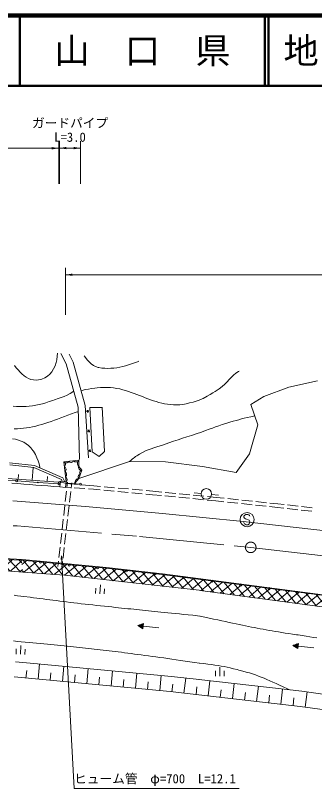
# Model space of a CAD drawing. Units: millimetres, scale not verified. Extents: x 40000 to 680000, y 20000 to 380000.
# Drawn here: x 332366 to 374785, y 270219 to 380000 of the extents above; entities that cross this region are included whole.
import ezdxf
from ezdxf.enums import TextEntityAlignment as Align

# ---------------------------------------------------------------- set-up
doc = ezdxf.new("R2010")
doc.units = ezdxf.units.MM
doc.header["$LTSCALE"] = 1000
doc.linetypes.add('CHAIN', pattern=[18.5, 12, -1.5, 3.5, -1.5])
for name, color, linetype, lineweight in [('M-BGD', 7, 'Continuous', 13), ('M-BMK', 2, 'CHAIN', 13), ('M-STR-HTXT', 7, 'Continuous', 13), ('M-STR-STRC', 7, 'Continuous', 13), ('M-TTL', 2, 'Continuous', 140), ('M-TTL-LINE', 7, 'Continuous', 50)]:
    doc.layers.add(name, color=color, linetype=linetype, lineweight=lineweight)
doc.layers.add('M-TTL-TXT', color=7, linetype='Continuous')
doc.styles.add('ＭＳ ゴシック', font='')
doc.styles.get('ＭＳ ゴシック').set_extended_font_data('MS Gothic')

# ---------------------------------------------------------------- blocks, each defined once
blk = doc.blocks.new('filled_arrow')
at = {"color": 0, "linetype": 'Continuous', "lineweight": -2}
blk.add_solid([(7.5, 1.25), (0, 0), (7.5, -1.25)], dxfattribs=at)
blk = doc.blocks.new('open_arrow')
at = {"color": 0, "linetype": 'Continuous', "lineweight": -2}
blk.add_lwpolyline([(7.5, 1.25), (0, 0), (7.5, -1.25)], dxfattribs=at)

msp = doc.modelspace()

# ---------------------------------------------------------------- hatches: boundary and pattern name
at = {"layer": 'M-BGD'}
h = msp.add_hatch(dxfattribs=at)
h.set_pattern_fill('USER', color=256, style=0, pattern_type=2)
h.set_pattern_definition([(43.1843, (234826, 304852), (-684.347, 729.156), []), (133.1843, (234826, 304852), (-729.156, -684.347), [])])
h.paths.add_polyline_path([(233278, 305877), (269258, 304736), (293244, 303954), (325228, 303023), (333213, 302657), (333392, 300961), (329099, 301293), (272080, 303088), (241834, 304040), (233585, 304288)])
h = msp.add_hatch(dxfattribs=at)
h.set_pattern_fill('USER', color=256, style=0, pattern_type=2)
h.set_pattern_definition([(39.4498, (334315, 301575), (-635.403, 772.181), []), (129.4498, (334315, 301575), (-772.181, -635.403), [])])
h.paths.add_polyline_path([(333213, 302657), (345173, 301495), (353117, 300608), (376908, 297526), (405461, 293527), (406620, 293379), (403630, 292890), (403660, 292706), (402481, 292866), (392539, 293991), (392511, 293743), (387959, 294385), (358587, 298342), (339317, 300502), (333392, 300960)])

# ---------------------------------------------------------------- linework, layer by layer
for p, q in [((338225, 331092), (338302, 331617)), ((338302, 331617), (338316, 332060)), ((338809, 332011), (339577, 330550)), ((340568, 330780), (339983, 331893)), ((342091, 331682), (342283, 331442)), ((337975, 330232), (338132, 330697)), ((338132, 330697), (338225, 331092)), ((339577, 330550), (341280, 324361)), ((342244, 324625), (340568, 330780)), ((342283, 331442), (342553, 331118)), ((342553, 331118), (342828, 330816)), ((342828, 330816), (343115, 330546)), ((343115, 330546), (343416, 330316)), ((348407, 330385), (348825, 330523)), ((348825, 330523), (349245, 330674)), ((349245, 330674), (349667, 330835)), ((349667, 330835), (349842, 330906)), ((332221, 330304), (332486, 329978)), ((332486, 329978), (332750, 329663)), ((332750, 329663), (333017, 329363)), ((333017, 329363), (333291, 329086)), ((337237, 329068), (337528, 329412)), ((337528, 329412), (337774, 329802)), ((337774, 329802), (337975, 330232)), ((343416, 330316), (343735, 330136)), ((343735, 330136), (344078, 330015)), ((344078, 330015), (344200, 329990)), ((344200, 329990), (344629, 329928)), ((344629, 329928), (345055, 329893)), ((345055, 329893), (345478, 329882)), ((345478, 329882), (345899, 329895)), ((345899, 329895), (346319, 329930)), ((346319, 329930), (346737, 329985)), ((346737, 329985), (347155, 330060)), ((347155, 330060), (347572, 330152)), ((347572, 330152), (347989, 330261)), ((347989, 330261), (348407, 330385)), ((363629, 329195), (364012, 329446)), ((364012, 329446), (364082, 329480)), ((333291, 329086), (333577, 328838)), ((333577, 328838), (333877, 328624)), ((333877, 328624), (334197, 328450)), ((334197, 328450), (334540, 328322)), ((334540, 328322), (334910, 328247)), ((334910, 328247), (335311, 328231)), ((335311, 328231), (335627, 328259)), ((335627, 328259), (336096, 328365)), ((336096, 328365), (336521, 328539)), ((336521, 328539), (336901, 328775)), ((336901, 328775), (337237, 329068)), ((362386, 327958), (362687, 328287)), ((362687, 328287), (362984, 328608)), ((362984, 328608), (363292, 328914)), ((363292, 328914), (363629, 329195)), ((343953, 327118), (344444, 327169)), ((344444, 327169), (344922, 327192)), ((344922, 327192), (345389, 327189)), ((345389, 327189), (345844, 327161)), ((345844, 327161), (346289, 327112)), ((361282, 326996), (361700, 327304)), ((361700, 327304), (362062, 327628)), ((362062, 327628), (362386, 327958)), ((367576, 325884), (371137, 327194)), ((371137, 327194), (375196, 328106)), ((339279, 325914), (339689, 326103)), ((339689, 326103), (340129, 326336)), ((340129, 326336), (340631, 326633)), ((340631, 326633), (340651, 326646)), ((341675, 326714), (342238, 326862)), ((342238, 326862), (342704, 326955)), ((342704, 326955), (343138, 327018)), ((343138, 327018), (343603, 327073)), ((343603, 327073), (343953, 327118)), ((346289, 327112), (346725, 327043)), ((346725, 327043), (347152, 326956)), ((347152, 326956), (347571, 326853)), ((347571, 326853), (347984, 326737)), ((347984, 326737), (348391, 326609)), ((348391, 326609), (348792, 326472)), ((348792, 326472), (349190, 326327)), ((349190, 326327), (349583, 326178)), ((349583, 326178), (349975, 326025)), ((359540, 325925), (359973, 326169)), ((359973, 326169), (360347, 326392)), ((360347, 326392), (360714, 326623)), ((360714, 326623), (361127, 326893)), ((361127, 326893), (361282, 326996)), ((336184, 324869), (336670, 325005)), ((336670, 325005), (337168, 325158)), ((337168, 325158), (337678, 325327)), ((337678, 325327), (337919, 325410)), ((337919, 325410), (338425, 325588)), ((338425, 325588), (338869, 325750)), ((338869, 325750), (339279, 325914)), ((349975, 326025), (350364, 325871)), ((350364, 325871), (350753, 325718)), ((350753, 325718), (351142, 325568)), ((351142, 325568), (351532, 325423)), ((351532, 325423), (351923, 325286)), ((351923, 325286), (352317, 325158)), ((352317, 325158), (352714, 325042)), ((352714, 325042), (353115, 324939)), ((356583, 324860), (357061, 324974)), ((357061, 324974), (357068, 324976)), ((357068, 324976), (357573, 325106)), ((357573, 325106), (358010, 325222)), ((358010, 325222), (358443, 325368)), ((358443, 325368), (358934, 325587)), ((358934, 325587), (359018, 325629)), ((358997, 325630), (359540, 325925)), ((365747, 324769), (367576, 325884)), ((332050, 324537), (332505, 324487)), ((332505, 324487), (332958, 324459)), ((332958, 324459), (333410, 324455)), ((333410, 324455), (333863, 324473)), ((333863, 324473), (334317, 324512)), ((334317, 324512), (334775, 324572)), ((334775, 324572), (335238, 324652)), ((335238, 324652), (335707, 324751)), ((335707, 324751), (336184, 324869)), ((341280, 324361), (341454, 316955)), ((342244, 324625), (342705, 317198)), ((342590, 323963), (342606, 323638)), ((342687, 323968), (342704, 323643)), ((342920, 324322), (344643, 324350)), ((342920, 324322), (343242, 318015)), ((345000, 318068), (344641, 324376)), ((353115, 324939), (353522, 324852)), ((353522, 324852), (353935, 324783)), ((353935, 324783), (354354, 324734)), ((354354, 324734), (354781, 324707)), ((354781, 324707), (355217, 324704)), ((355217, 324704), (355661, 324727)), ((355661, 324727), (356117, 324778)), ((356117, 324778), (356583, 324860)), ((366760, 321873), (365747, 324769)), ((338346, 322686), (338821, 322859)), ((338821, 322859), (339307, 323038)), ((339307, 323038), (339806, 323220)), ((339806, 323220), (340319, 323406)), ((340319, 323406), (340847, 323595)), ((340847, 323595), (341294, 323751)), ((342598, 323800), (342396, 323790)), ((334803, 321594), (335232, 321693)), ((335232, 321693), (335662, 321804)), ((335662, 321804), (336095, 321927)), ((336095, 321927), (336533, 322061)), ((336533, 322061), (336975, 322205)), ((336975, 322205), (337424, 322358)), ((337424, 322358), (337880, 322518)), ((337880, 322518), (338346, 322686)), ((365542, 317753), (366760, 321873)), ((332194, 321316), (332639, 321320)), ((332639, 321320), (333078, 321342)), ((333078, 321342), (333513, 321382)), ((333513, 321382), (333945, 321437)), ((333945, 321437), (334374, 321508)), ((334374, 321508), (334803, 321594)), ((342747, 320987), (342571, 320978)), ((342739, 321142), (342755, 320832)), ((342832, 321147), (342848, 320836)), ((331948, 319898), (332370, 319808)), ((332370, 319808), (332777, 319698)), ((332777, 319698), (333168, 319561)), ((333168, 319561), (333543, 319389)), ((333543, 319389), (333899, 319176)), ((333899, 319176), (334235, 318914)), ((334235, 318914), (334550, 318596)), ((334550, 318596), (334843, 318214)), ((334843, 318214), (334909, 318114)), ((334909, 318114), (335187, 317646)), ((335187, 317646), (335414, 317195)), ((342894, 318188), (342744, 318181)), ((342887, 318336), (342902, 318041)), ((342975, 318341), (342990, 318046)), ((343242, 318015), (344232, 317378)), ((344232, 317378), (345000, 318068)), ((363685, 315082), (365542, 317753)), ((331522, 316486), (335062, 316087)), ((331558, 316180), (334984, 315794)), ((335414, 317195), (335596, 316753)), ((335596, 316753), (335736, 316312)), ((335736, 316312), (335839, 315865)), ((339231, 316626), (341337, 316832)), ((339533, 313758), (339231, 316626)), ((341337, 316832), (341354, 315950)), ((341360, 314234), (348550, 316675)), ((348550, 316675), (353647, 316632)), ((353647, 316632), (358915, 315927)), ((305760, 315986), (338483, 313734)), ((334749, 313991), (334898, 315803)), ((334985, 315793), (338880, 314127)), ((335062, 316087), (339089, 314364)), ((335839, 315865), (335857, 315747)), ((341354, 315950), (341781, 315429)), ((341781, 315429), (341360, 314234)), ((358915, 315927), (363685, 315082)), ((332486, 313916), (329595, 314125)), ((332740, 314129), (332792, 314799)), ((336874, 313844), (336926, 314514)), ((338880, 314127), (339003, 313807)), ((339089, 314364), (339365, 313782)), ((341360, 314234), (340802, 313577)), ((335476, 313700), (332585, 313909)), ((338466, 313484), (335576, 313693)), ((338730, 313857), (338640, 313058)), ((338640, 313058), (339450, 312967)), ((341548, 313438), (338655, 313685)), ((339539, 313766), (338730, 313857)), ((339450, 312967), (339539, 313766)), ((339457, 313030), (340210, 312970)), ((339513, 313528), (341255, 313388)), ((339669, 312949), (339758, 313722)), ((340354, 313653), (340265, 312880)), ((340709, 312930), (342204, 312810)), ((341753, 313348), (343496, 313208)), ((343482, 313209), (344431, 313123)), ((344929, 313077), (346423, 312941)), ((346921, 312896), (348415, 312760)), ((339438, 310962), (339611, 312452)), ((340207, 312383), (340034, 310893)), ((342702, 312770), (343455, 312710)), ((343437, 312711), (344385, 312625)), ((344883, 312580), (346377, 312443)), ((346875, 312398), (348369, 312262)), ((348866, 312216), (350360, 312080)), ((348913, 312714), (350407, 312578)), ((350858, 312035), (351806, 311948)), ((350904, 312533), (351854, 312446)), ((351806, 311948), (353065, 311825)), ((351854, 312446), (353114, 312322)), ((353612, 312273), (355105, 312127)), ((355602, 312078), (357095, 311932)), ((357593, 311883), (359086, 311736)), ((358691, 312127), (357696, 312226)), ((360184, 311985), (361180, 311894)), ((342318, 310278), (331982, 311083)), ((353563, 311776), (355056, 311629)), ((355553, 311580), (357046, 311434)), ((357544, 311385), (359037, 311239)), ((359534, 311190), (360793, 311066)), ((359583, 311687), (360844, 311564)), ((360793, 311066), (361939, 310945)), ((360844, 311564), (361991, 311442)), ((362436, 310892), (363928, 310734)), ((362489, 311389), (363980, 311231)), ((364425, 310681), (365917, 310523)), ((364477, 311179), (365969, 311021)), ((366466, 310968), (367958, 310810)), ((368455, 310757), (369602, 310636)), ((339207, 308976), (339380, 310466)), ((339976, 310396), (339803, 308906)), ((353202, 309273), (342318, 310278)), ((366414, 310471), (367905, 310313)), ((368403, 310260), (369548, 310139)), ((369548, 310139), (370409, 310042)), ((369602, 310636), (370465, 310539)), ((370906, 309986), (372397, 309819)), ((370962, 310483), (372452, 310316)), ((372893, 309763), (374384, 309596)), ((372949, 310260), (374440, 310093)), ((364644, 308130), (353202, 309273)), ((338976, 306989), (339149, 308479)), ((339745, 308410), (339572, 306920)), ((376762, 306787), (364644, 308130)), ((338745, 305002), (338919, 306492)), ((339515, 306423), (339341, 304933)), ((338515, 303016), (338688, 304506)), ((339284, 304436), (339111, 302946)), ((325228, 303023), (333213, 302657)), ((325400, 303127), (333366, 302759)), ((333213, 302657), (345173, 301495)), ((333366, 302759), (345297, 301604)), ((338367, 301746), (338457, 302519)), ((339053, 302450), (338963, 301677)), ((329099, 301293), (333392, 300961)), ((333392, 300960), (339317, 300502)), ((345173, 301495), (353117, 300608)), ((345297, 301604), (353239, 300728)), ((339317, 300502), (358403, 298367)), ((353117, 300608), (376908, 297526)), ((353239, 300728), (377074, 297605)), ((343717, 297917), (343757, 298666)), ((344341, 297883), (344408, 299132)), ((332192, 297658), (332651, 297603)), ((332651, 297603), (333107, 297548)), ((333107, 297548), (333562, 297491)), ((344965, 297850), (345005, 298599)), ((358403, 298367), (358587, 298342)), ((358587, 298342), (387959, 294385)), ((333562, 297491), (334469, 297377)), ((334469, 297377), (334922, 297319)), ((334922, 297319), (335377, 297260)), ((335377, 297260), (335833, 297201)), ((335833, 297201), (336291, 297142)), ((336291, 297142), (336753, 297082)), ((336753, 297082), (337218, 297022)), ((337218, 297022), (337688, 296962)), ((337688, 296962), (338163, 296901)), ((338163, 296901), (338643, 296840)), ((338643, 296840), (339130, 296778)), ((339130, 296778), (339625, 296717)), ((339625, 296717), (340127, 296655)), ((340127, 296655), (340638, 296593)), ((340638, 296593), (341158, 296531)), ((341158, 296531), (341687, 296469)), ((341687, 296469), (342228, 296407)), ((342228, 296407), (342780, 296345)), ((342780, 296345), (343343, 296283)), ((343343, 296283), (343879, 296226)), ((343879, 296226), (344449, 296165)), ((344449, 296165), (344993, 296107)), ((344993, 296107), (345515, 296052)), ((345515, 296052), (346017, 295999)), ((346017, 295999), (346499, 295948)), ((346499, 295948), (346966, 295898)), ((346966, 295898), (347419, 295851)), ((347419, 295851), (347859, 295804)), ((347859, 295804), (348290, 295759)), ((348290, 295759), (348714, 295715)), ((348714, 295715), (349132, 295671)), ((349132, 295671), (349546, 295628)), ((349546, 295628), (349960, 295585)), ((349960, 295585), (350375, 295542)), ((350375, 295542), (350793, 295499)), ((350793, 295499), (351216, 295455)), ((351216, 295455), (351647, 295411)), ((351647, 295411), (352087, 295366)), ((352087, 295366), (352540, 295320)), ((352540, 295320), (353006, 295272)), ((353006, 295272), (353489, 295223)), ((353489, 295223), (353990, 295172)), ((353990, 295172), (354511, 295119)), ((354511, 295119), (355056, 295064)), ((355056, 295064), (355625, 295007)), ((355625, 295007), (356221, 294947)), ((356221, 294947), (356846, 294884)), ((356846, 294884), (357503, 294817)), ((357503, 294817), (358193, 294748)), ((358193, 294748), (358553, 294712)), ((358532, 294710), (359213, 294562)), ((359213, 294562), (359861, 294421)), ((359861, 294421), (360477, 294287)), ((360477, 294287), (361065, 294159)), ((349720, 293351), (350505, 293645)), ((350427, 292899), (349720, 293351)), ((349767, 293320), (350463, 293247)), ((349772, 293370), (350468, 293297)), ((349861, 293260), (350458, 293198)), ((349877, 293409), (350474, 293347)), ((349956, 293200), (350453, 293148)), ((349982, 293449), (350479, 293396)), ((350050, 293140), (350448, 293098)), ((350086, 293488), (350484, 293446)), ((350191, 293527), (350489, 293496)), ((350296, 293567), (350495, 293546)), ((350400, 293606), (350500, 293595)), ((350505, 293645), (350427, 292899)), ((352704, 293037), (350466, 293272)), ((361065, 294159), (361626, 294037)), ((361626, 294037), (362162, 293921)), ((362162, 293921), (362677, 293810)), ((362677, 293810), (363171, 293704)), ((363171, 293704), (363648, 293602)), ((363648, 293602), (364109, 293505)), ((364109, 293505), (364556, 293411)), ((364556, 293411), (364992, 293321)), ((364992, 293321), (365420, 293234)), ((365420, 293234), (365840, 293149)), ((365840, 293149), (366256, 293068)), ((350144, 293080), (350442, 293048)), ((350238, 293020), (350437, 292999)), ((350332, 292959), (350432, 292949)), ((366256, 293068), (366669, 292988)), ((366669, 292988), (367082, 292910)), ((367082, 292910), (367497, 292833)), ((367497, 292833), (367916, 292757)), ((367916, 292757), (368342, 292682)), ((368342, 292682), (368776, 292608)), ((368776, 292608), (369220, 292533)), ((369220, 292533), (369678, 292458)), ((369678, 292458), (370151, 292382)), ((370151, 292382), (370641, 292305)), ((370641, 292305), (371151, 292226)), ((371151, 292226), (371682, 292146)), ((371682, 292146), (372238, 292063)), ((372238, 292063), (372482, 292028)), ((372482, 292028), (373046, 291943)), ((332091, 291173), (332666, 291120)), ((332666, 291120), (333152, 291074)), ((333152, 291074), (333728, 291019)), ((333728, 291019), (334289, 290966)), ((334289, 290966), (335371, 290862)), ((373046, 291943), (373589, 291857)), ((373589, 291857), (374113, 291770)), ((374113, 291770), (374620, 291684)), ((374620, 291684), (375112, 291598)), ((332445, 289312), (332485, 290061)), ((333069, 289279), (333135, 290527)), ((333693, 289246), (333733, 289995)), ((335371, 290862), (335894, 290812)), ((335894, 290812), (336404, 290763)), ((336404, 290763), (336904, 290715)), ((336904, 290715), (337393, 290667)), ((337393, 290667), (337873, 290620)), ((337873, 290620), (338344, 290573)), ((338344, 290573), (338807, 290527)), ((338807, 290527), (339262, 290481)), ((339262, 290481), (339710, 290436)), ((339710, 290436), (340152, 290390)), ((340152, 290390), (340589, 290345)), ((340589, 290345), (341021, 290300)), ((341021, 290300), (341449, 290254)), ((341449, 290254), (341873, 290209)), ((341873, 290209), (342295, 290163)), ((342295, 290163), (342715, 290117)), ((342715, 290117), (343133, 290070)), ((343133, 290070), (343551, 290023)), ((343551, 290023), (343969, 289975)), ((343969, 289975), (344387, 289927)), ((344387, 289927), (344807, 289878)), ((344807, 289878), (345229, 289827)), ((345229, 289827), (345654, 289776)), ((371712, 290547), (372502, 290827)), ((372410, 290083), (371712, 290547)), ((371758, 290516), (372453, 290430)), ((371764, 290566), (372459, 290480)), ((371851, 290455), (372447, 290381)), ((371870, 290603), (372465, 290530)), ((371944, 290393), (372441, 290331)), ((371975, 290641), (372471, 290579)), ((372038, 290331), (372435, 290282)), ((372081, 290678), (372478, 290629)), ((372131, 290269), (372428, 290232)), ((372186, 290715), (372484, 290679)), ((372224, 290207), (372422, 290182)), ((372291, 290753), (372490, 290728)), ((372317, 290145), (372416, 290133)), ((372397, 290790), (372496, 290778)), ((372502, 290827), (372410, 290083)), ((374689, 290179), (372456, 290455)), ((345654, 289776), (346082, 289724)), ((346082, 289724), (346514, 289671)), ((346514, 289671), (346951, 289617)), ((346951, 289617), (347394, 289561)), ((347394, 289561), (347843, 289504)), ((347843, 289504), (348299, 289445)), ((348299, 289445), (348762, 289385)), ((348762, 289385), (349234, 289323)), ((349234, 289323), (349715, 289259)), ((349715, 289259), (350205, 289194)), ((350205, 289194), (350706, 289126)), ((350706, 289126), (351218, 289057)), ((351218, 289057), (351741, 288985)), ((351741, 288985), (352277, 288912)), ((352277, 288912), (352826, 288836)), ((352826, 288836), (353389, 288757)), ((353389, 288757), (353966, 288677)), ((332388, 288229), (334958, 287987)), ((334958, 287986), (354521, 286144)), ((335578, 285754), (335781, 287910)), ((353966, 288677), (354558, 288593)), ((354558, 288593), (355167, 288507)), ((355167, 288507), (355791, 288419)), ((355791, 288419), (356433, 288327)), ((356433, 288327), (357093, 288233)), ((357093, 288233), (357772, 288136)), ((357772, 288136), (358453, 288037)), ((358432, 288035), (359077, 287962)), ((359077, 287962), (359654, 287893)), ((359654, 287893), (360176, 287827)), ((360176, 287827), (360654, 287760)), ((360654, 287760), (361101, 287691)), ((361101, 287691), (361528, 287618)), ((333853, 285916), (333954, 286994)), ((337302, 285591), (337404, 286669)), ((339027, 285429), (339230, 287585)), ((342477, 285104), (342680, 287260)), ((345927, 284779), (346130, 286935)), ((349376, 284454), (349580, 286610)), ((360732, 286181), (360723, 286931)), ((361357, 286189), (361342, 287439)), ((361528, 287618), (361950, 287538)), ((361950, 287538), (362376, 287450)), ((361982, 286196), (361973, 286946)), ((362376, 287450), (362821, 287350)), ((362821, 287350), (363295, 287237)), ((363295, 287237), (363812, 287108)), ((363812, 287108), (364051, 287048)), ((364051, 287048), (364594, 286905)), ((364594, 286905), (365097, 286766)), ((365097, 286766), (365566, 286627)), ((365566, 286627), (366008, 286487)), ((332184, 286073), (335224, 285787)), ((335224, 285786), (354318, 283988)), ((340752, 285266), (340854, 286344)), ((344202, 284941), (344303, 286019)), ((347652, 284616), (347753, 285694)), ((352826, 284129), (353029, 286285)), ((354521, 286144), (358418, 285702)), ((356267, 283767), (356511, 285916)), ((358397, 285699), (373008, 284040)), ((359702, 283376), (359947, 285523)), ((366008, 286487), (366429, 286345)), ((366429, 286345), (366836, 286198)), ((366836, 286198), (367236, 286045)), ((367236, 286045), (367634, 285884)), ((367634, 285884), (368037, 285713)), ((368037, 285713), (368453, 285530)), ((368453, 285530), (368886, 285334)), ((351101, 284291), (351203, 285369)), ((354548, 283962), (354670, 285036)), ((357985, 283572), (358107, 284645)), ((363139, 282985), (363384, 285133)), ((366578, 282593), (366823, 284742)), ((368886, 285334), (369344, 285123)), ((369344, 285123), (369834, 284895)), ((369834, 284895), (370361, 284648)), ((370019, 282201), (370264, 284352)), ((370361, 284648), (370932, 284381)), ((370932, 284381), (371231, 284242)), ((354318, 283988), (358385, 283526)), ((358365, 283523), (372764, 281888)), ((361421, 283180), (361543, 284254)), ((364859, 282789), (364981, 283863)), ((368299, 282397), (368421, 283472)), ((373008, 284040), (384936, 282399)), ((373459, 281793), (373754, 283937)), ((371740, 282005), (371863, 283080)), ((372764, 281888), (384641, 280255))]:
    msp.add_line(p, q, dxfattribs=at)
for centre, radius in [((332536, 313913), 150), ((335526, 313697), 50), ((338516, 313481), 150), ((338605, 313689), 150), ((341597, 313433), 150), ((359437, 312053), 750), ((335904, 302362), 150), ((339970, 301969), 150), ((344035, 301576), 150), ((348095, 301145), 150), ((352155, 300697), 150), ((356204, 300188), 150), ((360254, 299658), 150), ((364304, 299127), 150), ((368354, 298596), 150), ((372404, 298066), 150)]:
    msp.add_circle(centre, radius, dxfattribs=at)
for centre, radius, start, end in [((339562, 316870), 411, 216.45327, 334.69171), ((339048, 316246), 422, 307.75128, 64.25105), ((340264, 316939), 411, 216.45327, 334.69171), ((340966, 317007), 411, 216.45327, 334.69171), ((341732, 316398), 586, 132.26063, 229.8442), ((339123, 315532), 422, 307.75128, 64.25105), ((339198, 314818), 422, 307.75128, 64.25105), ((341709, 315806), 384, 157.98321, 280.73478), ((341818, 315080), 351, 96.03994, 225.11417), ((339273, 314104), 422, 307.75128, 64.25105), ((341358, 313670), 564, 89.8472, 189.44253), ((341607, 314482), 351, 96.03994, 225.11417), ((489787, 2309893), 2002547, 265.47702, 265.67136)]:
    msp.add_arc(centre, radius, start, end, dxfattribs=at)
msp.add_open_spline([(348550, 316675), (349139, 317185), (349373, 317334), (349942, 317694), (351158, 318465), (352017, 318556), (353370, 319045), (355452, 319798), (356647, 320136), (358743, 320849), (360326, 321388), (361185, 321775), (362791, 322244), (364155, 322641), (364633, 322757), (366319, 323134)], degree=3, knots=[0, 0, 0, 0, 1, 1, 1, 2, 2, 2, 3, 3, 3, 4, 4, 4, 5, 5, 5, 5], dxfattribs=at)
at = {"layer": 'M-BMK'}
for p, q in [((318560, 308517), (332602, 307505)), ((332602, 307505), (349969, 306028)), ((349969, 306028), (365740, 304465)), ((365740, 304465), (384173, 302342))]:
    msp.add_line(p, q, dxfattribs=at)
msp.add_circle((365740, 304465), 750, dxfattribs=at)
at = {"layer": 'M-STR-HTXT'}
for p, q in [((338516, 356101), (338516, 362143)), ((338605, 356101), (338605, 362164)), ((341597, 356101), (341597, 362164)), ((273651, 361143), (338516, 361143)), ((338605, 361164), (341597, 361164)), ((339457, 337488), (339457, 344178)), ((339457, 343178), (435623, 343178))]:
    msp.add_line(p, q, dxfattribs=at)
msp.add_lwpolyline([(338880, 303249), (340677, 270219), (364077, 270219)], dxfattribs=at)
at = {"layer": 'M-STR-STRC'}
for p, q in [((364771, 308891), (364755, 308778)), ((364755, 308778), (364841, 308595)), ((364900, 309030), (364771, 308891)), ((364841, 308595), (364992, 308522)), ((365031, 309123), (364900, 309030)), ((364992, 308522), (365525, 308334)), ((365196, 309157), (365031, 309123)), ((365312, 309141), (365196, 309157)), ((365457, 309068), (365312, 309141)), ((365567, 308994), (365457, 309068)), ((365601, 308882), (365567, 308994)), ((364759, 308003), (364719, 308113)), ((364843, 307825), (364759, 308003)), ((364946, 307752), (364843, 307825)), ((365092, 307677), (364946, 307752)), ((365213, 307660), (365092, 307677)), ((365380, 307689), (365213, 307660)), ((365505, 307785), (365380, 307689)), ((365576, 307934), (365505, 307785)), ((365525, 308334), (365605, 308162)), ((365605, 308162), (365576, 307934))]:
    msp.add_line(p, q, dxfattribs=at)
msp.add_circle((365229, 308405), 1000, dxfattribs=at)
at = {"layer": 'M-TTL'}
msp.add_line((680000, 380000), (40000, 380000), dxfattribs=at)
at = {"layer": 'M-TTL-LINE'}
for p, q in [((333000, 380000), (333000, 370000)), ((367750, 380000), (367750, 370000)), ((368250, 380000), (368250, 370000)), ((40000, 370000), (680000, 370000))]:
    msp.add_line(p, q, dxfattribs=at)

# ---------------------------------------------------------------- block references
at = {"layer": 'M-STR-HTXT'}
for name, p, xscale, yscale, rotation in [('filled_arrow', (338516, 361143), 133, 133, 180), ('filled_arrow', (341597, 361164), 133, 133, 180), ('open_arrow', (338880, 303249), 66.7, 66.7, 273.1)]:
    msp.add_blockref(name, p, dxfattribs=dict(at, xscale=xscale, yscale=yscale, rotation=rotation))
at = {"layer": 'M-STR-HTXT', "xscale": 133, "yscale": 133}
for p in [(338605, 361164), (339457, 343178)]:
    msp.add_blockref('filled_arrow', p, dxfattribs=at)

# ---------------------------------------------------------------- texts
at = {"layer": 'M-STR-HTXT', "style": 'ＭＳ ゴシック'}
for s, p in [('ガードパイプ', (334710, 364735)), ('ヒューム管\u3000φ=700\u3000L=12.1', (340677, 271619))]:
    msp.add_text(s, height=1320, dxfattribs=at).set_placement(p, align=Align.MIDDLE_LEFT)
msp.add_text('L=3.0', height=1320, dxfattribs=at).set_placement((340101, 361664), align=Align.BOTTOM_CENTER)
at = {"layer": 'M-TTL-TXT', "style": 'ＭＳ ゴシック'}
msp.add_text('山\u3000口\u3000県', height=3666, dxfattribs=at).set_placement((350375, 375000), align=Align.MIDDLE_CENTER)
msp.add_text('地 名', height=3666, dxfattribs=at).set_placement((370380, 375000), align=Align.MIDDLE_LEFT)

doc.saveas('drawing.dxf')
